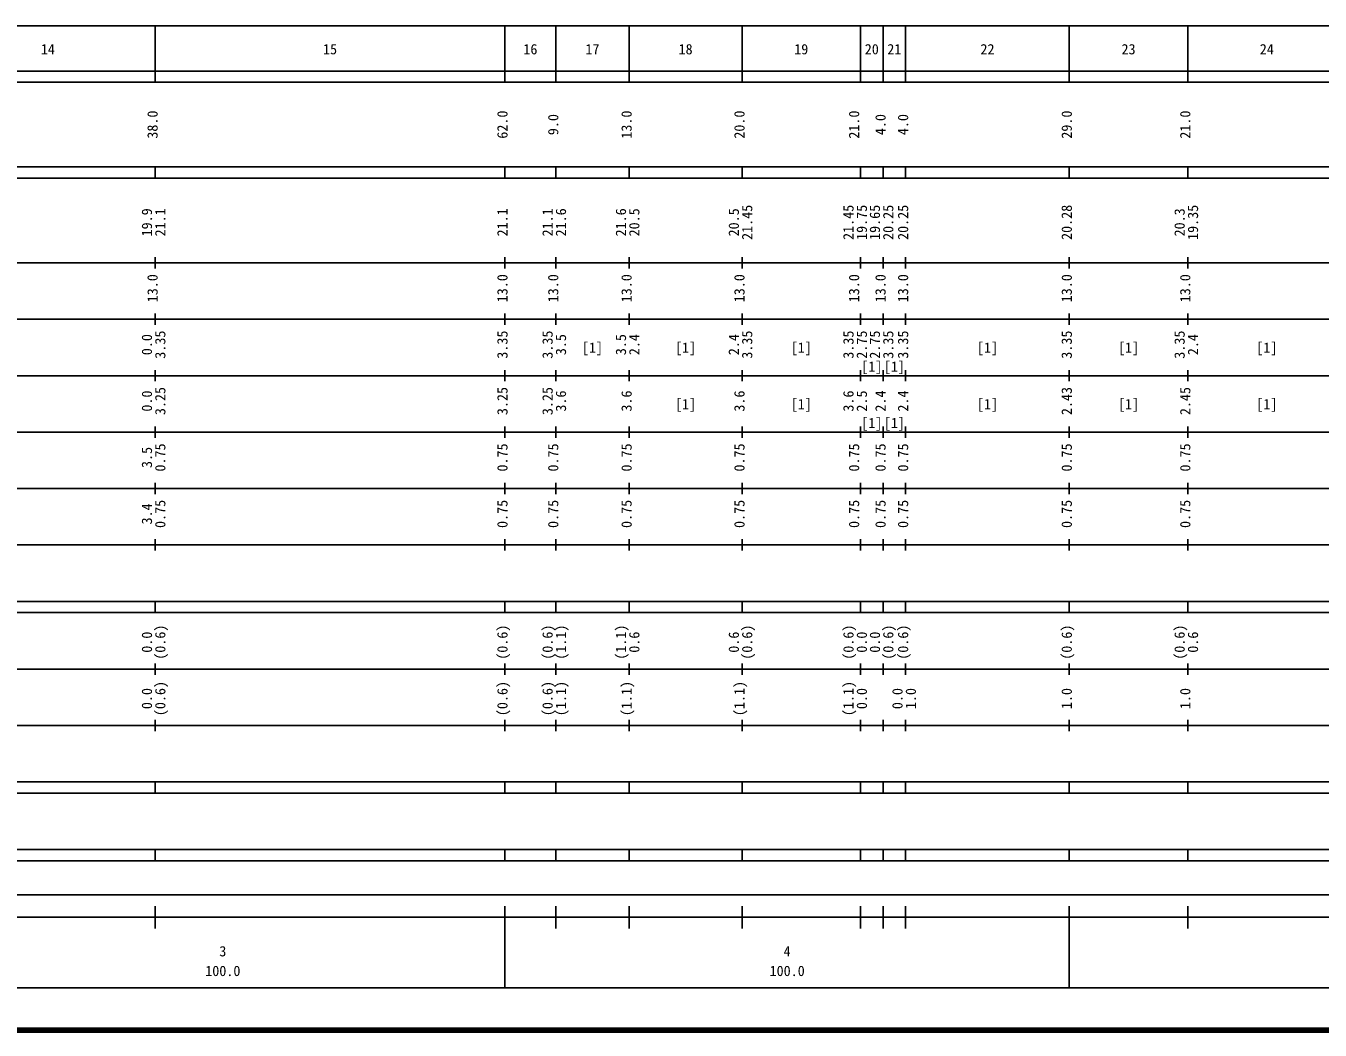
# Model space of a CAD drawing. Units: millimetres on the paper, enlarged 1000 times. Extents: x -27979035 to 680000, y -218666483 to 380000.
# Drawn here: x 283100 to 512445, y 20000 to 198000 of the extents above; entities that cross this region are included whole.
import ezdxf
from ezdxf.enums import TextEntityAlignment as Align

# ---------------------------------------------------------------- set-up
doc = ezdxf.new("R2010")
doc.units = ezdxf.units.MM
doc.header["$LTSCALE"] = 1000
doc.layers.add('M-TTL', color=2, linetype='Continuous', lineweight=140)
doc.layers.add('M-TTL-BAND', color=7, linetype='Continuous', lineweight=25)
doc.styles.add('ＭＳ ゴシック', font='')
doc.styles.get('ＭＳ ゴシック').set_extended_font_data('MS Gothic')

msp = doc.modelspace()

# ---------------------------------------------------------------- linework, layer by layer
at = {"layer": 'M-TTL'}
msp.add_line((40000, 20000), (680000, 20000), dxfattribs=at)
at = {"layer": 'M-TTL-BAND'}
for p, q in [((68000, 198000), (579000, 198000)), ((306000, 188000), (306000, 198000)), ((368000, 188000), (368000, 198000)), ((377000, 188000), (377000, 198000)), ((390000, 188000), (390000, 198000)), ((410000, 188000), (410000, 198000)), ((431000, 188000), (431000, 198000)), ((435000, 188000), (435000, 198000)), ((439000, 188000), (439000, 198000)), ((468000, 188000), (468000, 198000)), ((489000, 188000), (489000, 198000)), ((40000, 190000), (579000, 190000)), ((40000, 188000), (579000, 188000)), ((40000, 173000), (579000, 173000)), ((306000, 171000), (306000, 173000)), ((368000, 171000), (368000, 173000)), ((377000, 171000), (377000, 173000)), ((390000, 171000), (390000, 173000)), ((410000, 171000), (410000, 173000)), ((431000, 171000), (431000, 173000)), ((435000, 171000), (435000, 173000)), ((439000, 171000), (439000, 173000)), ((468000, 171000), (468000, 173000)), ((489000, 171000), (489000, 173000)), ((40000, 171000), (579000, 171000)), ((40000, 156000), (579000, 156000)), ((306000, 155000), (306000, 157000)), ((368000, 155000), (368000, 157000)), ((377000, 155000), (377000, 157000)), ((390000, 155000), (390000, 157000)), ((410000, 155000), (410000, 157000)), ((431000, 155000), (431000, 157000)), ((435000, 155000), (435000, 157000)), ((439000, 155000), (439000, 157000)), ((468000, 155000), (468000, 157000)), ((489000, 155000), (489000, 157000)), ((306000, 145000), (306000, 147000)), ((368000, 145000), (368000, 147000)), ((377000, 145000), (377000, 147000)), ((390000, 145000), (390000, 147000)), ((410000, 145000), (410000, 147000)), ((431000, 145000), (431000, 147000)), ((435000, 145000), (435000, 147000)), ((439000, 145000), (439000, 147000)), ((468000, 145000), (468000, 147000)), ((489000, 145000), (489000, 147000)), ((46000, 146000), (579000, 146000)), ((52000, 136000), (579000, 136000)), ((306000, 135000), (306000, 137000)), ((368000, 135000), (368000, 137000)), ((377000, 135000), (377000, 137000)), ((390000, 135000), (390000, 137000)), ((410000, 135000), (410000, 137000)), ((431000, 135000), (431000, 137000)), ((435000, 135000), (435000, 137000)), ((439000, 135000), (439000, 137000)), ((468000, 135000), (468000, 137000)), ((489000, 135000), (489000, 137000)), ((306000, 125000), (306000, 127000)), ((368000, 125000), (368000, 127000)), ((377000, 125000), (377000, 127000)), ((390000, 125000), (390000, 127000)), ((410000, 125000), (410000, 127000)), ((431000, 125000), (431000, 127000)), ((435000, 125000), (435000, 127000)), ((439000, 125000), (439000, 127000)), ((468000, 125000), (468000, 127000)), ((489000, 125000), (489000, 127000)), ((46000, 126000), (579000, 126000)), ((306000, 115000), (306000, 117000)), ((368000, 115000), (368000, 117000)), ((377000, 115000), (377000, 117000)), ((390000, 115000), (390000, 117000)), ((410000, 115000), (410000, 117000)), ((431000, 115000), (431000, 117000)), ((435000, 115000), (435000, 117000)), ((439000, 115000), (439000, 117000)), ((468000, 115000), (468000, 117000)), ((489000, 115000), (489000, 117000)), ((52000, 116000), (579000, 116000)), ((46000, 106000), (579000, 106000)), ((306000, 105000), (306000, 107000)), ((368000, 105000), (368000, 107000)), ((377000, 105000), (377000, 107000)), ((390000, 105000), (390000, 107000)), ((410000, 105000), (410000, 107000)), ((431000, 105000), (431000, 107000)), ((435000, 105000), (435000, 107000)), ((439000, 105000), (439000, 107000)), ((468000, 105000), (468000, 107000)), ((489000, 105000), (489000, 107000)), ((40000, 96000), (579000, 96000)), ((306000, 94000), (306000, 96000)), ((368000, 94000), (368000, 96000)), ((377000, 94000), (377000, 96000)), ((390000, 94000), (390000, 96000)), ((410000, 94000), (410000, 96000)), ((431000, 94000), (431000, 96000)), ((435000, 94000), (435000, 96000)), ((439000, 94000), (439000, 96000)), ((468000, 94000), (468000, 96000)), ((489000, 94000), (489000, 96000)), ((40000, 94000), (579000, 94000)), ((306000, 83000), (306000, 85000)), ((368000, 83000), (368000, 85000)), ((377000, 83000), (377000, 85000)), ((390000, 83000), (390000, 85000)), ((410000, 83000), (410000, 85000)), ((431000, 83000), (431000, 85000)), ((435000, 83000), (435000, 85000)), ((439000, 83000), (439000, 85000)), ((468000, 83000), (468000, 85000)), ((489000, 83000), (489000, 85000)), ((49000, 84000), (579000, 84000)), ((40000, 74000), (579000, 74000)), ((306000, 73000), (306000, 75000)), ((368000, 73000), (368000, 75000)), ((377000, 73000), (377000, 75000)), ((390000, 73000), (390000, 75000)), ((410000, 73000), (410000, 75000)), ((431000, 73000), (431000, 75000)), ((435000, 73000), (435000, 75000)), ((439000, 73000), (439000, 75000)), ((468000, 73000), (468000, 75000)), ((489000, 73000), (489000, 75000)), ((40000, 64000), (579000, 64000)), ((40000, 62000), (579000, 62000)), ((306000, 62000), (306000, 64000)), ((368000, 62000), (368000, 64000)), ((377000, 62000), (377000, 64000)), ((390000, 62000), (390000, 64000)), ((410000, 62000), (410000, 64000)), ((431000, 62000), (431000, 64000)), ((435000, 62000), (435000, 64000)), ((439000, 62000), (439000, 64000)), ((468000, 62000), (468000, 64000)), ((489000, 62000), (489000, 64000)), ((40000, 52000), (579000, 52000)), ((306000, 50000), (306000, 52000)), ((368000, 50000), (368000, 52000)), ((377000, 50000), (377000, 52000)), ((390000, 50000), (390000, 52000)), ((410000, 50000), (410000, 52000)), ((431000, 50000), (431000, 52000)), ((435000, 50000), (435000, 52000)), ((439000, 50000), (439000, 52000)), ((468000, 50000), (468000, 52000)), ((489000, 50000), (489000, 52000)), ((40000, 50000), (579000, 50000)), ((71000, 44000), (565000, 44000)), ((306000, 38000), (306000, 42000)), ((368000, 27500), (368000, 42000)), ((377000, 38000), (377000, 42000)), ((390000, 38000), (390000, 42000)), ((410000, 38000), (410000, 42000)), ((431000, 38000), (431000, 42000)), ((435000, 38000), (435000, 42000)), ((439000, 38000), (439000, 42000)), ((468000, 27500), (468000, 42000)), ((489000, 38000), (489000, 42000)), ((40000, 40000), (579000, 40000)), ((68000, 27500), (579000, 27500))]:
    msp.add_line(p, q, dxfattribs=at)

# ---------------------------------------------------------------- texts
at = {"layer": 'M-TTL-BAND', "style": 'ＭＳ ゴシック'}
for s, p in [('14', (287000, 192405)), ('15', (337000, 192405)), ('16', (372500, 192405)), ('17', (383500, 192405)), ('18', (400000, 192405)), ('19', (420500, 192405)), ('20', (433000, 192405)), ('21', (437000, 192405)), ('22', (453500, 192405)), ('23', (478500, 192405)), ('24', (503000, 192405)), ('[1]', (383500, 139500)), ('[1]', (400000, 139500)), ('[1]', (420500, 139500)), ('[1]', (453500, 139500)), ('[1]', (478500, 139500)), ('[1]', (503000, 139500)), ('[1]', (433000, 136146)), ('[1]', (437000, 136146)), ('[1]', (400000, 129500)), ('[1]', (420500, 129500)), ('[1]', (453500, 129500)), ('[1]', (478500, 129500)), ('[1]', (503000, 129500)), ('[1]', (433000, 126146)), ('[1]', (437000, 126146)), ('3', (318000, 32523)), ('4', (418000, 32523)), ('100.0', (318000, 29033)), ('100.0', (418000, 29033))]:
    msp.add_text(s, height=1833, dxfattribs=at).set_placement(p, align=Align.BOTTOM_CENTER)
for s, p in [('38.0', (307000, 180500)), ('62.0', (369000, 180500)), ('9.0', (378000, 180500)), ('13.0', (391000, 180500)), ('20.0', (411000, 180500)), ('21.0', (431316, 180500)), ('4.0', (436000, 180500)), ('4.0', (440000, 180500)), ('29.0', (469000, 180500)), ('21.0', (490000, 180500)), ('19.9', (306000, 163174)), ('21.1', (308370, 163174)), ('21.1', (369000, 163174)), ('21.1', (377000, 163174)), ('21.6', (379370, 163174)), ('21.6', (390000, 163174)), ('20.5', (392370, 163174)), ('20.5', (410000, 163174)), ('21.45', (412370, 163174)), ('21.45', (430316, 163174)), ('19.75', (432686, 163174)), ('19.65', (435000, 163174)), ('20.25', (437370, 163174)), ('20.25', (440000, 163174)), ('20.28', (469000, 163174)), ('20.3', (489000, 163174)), ('19.35', (491370, 163174)), ('13.0', (307000, 151500)), ('13.0', (369000, 151500)), ('13.0', (378000, 151500)), ('13.0', (391000, 151500)), ('13.0', (411000, 151500)), ('13.0', (431316, 151500)), ('13.0', (436000, 151500)), ('13.0', (440000, 151500)), ('13.0', (469000, 151500)), ('13.0', (490000, 151500)), ('0.0', (306000, 141500)), ('3.35', (308370, 141500)), ('3.35', (369000, 141500)), ('3.35', (377000, 141500)), ('3.5', (379370, 141500)), ('3.5', (390000, 141500)), ('2.4', (392370, 141500)), ('2.4', (410000, 141500)), ('3.35', (412370, 141500)), ('3.35', (430316, 141500)), ('2.75', (432686, 141500)), ('2.75', (435000, 141500)), ('3.35', (437370, 141500)), ('3.35', (440000, 141500)), ('3.35', (469000, 141500)), ('3.35', (489000, 141500)), ('2.4', (491370, 141500)), ('0.0', (306000, 131500)), ('3.25', (308370, 131500)), ('3.25', (369000, 131500)), ('3.25', (377000, 131500)), ('3.6', (379370, 131500)), ('3.6', (391000, 131500)), ('3.6', (411000, 131500)), ('3.6', (430316, 131500)), ('2.5', (432686, 131500)), ('2.4', (436000, 131500)), ('2.4', (440000, 131500)), ('2.43', (469000, 131500)), ('2.45', (490000, 131500)), ('3.5', (306000, 121500)), ('0.75', (308370, 121500)), ('0.75', (369000, 121500)), ('0.75', (378000, 121500)), ('0.75', (391000, 121500)), ('0.75', (411000, 121500)), ('0.75', (431316, 121500)), ('0.75', (436000, 121500)), ('0.75', (440000, 121500)), ('0.75', (469000, 121500)), ('0.75', (490000, 121500)), ('3.4', (306000, 111500)), ('0.75', (308370, 111500)), ('0.75', (369000, 111500)), ('0.75', (378000, 111500)), ('0.75', (391000, 111500)), ('0.75', (411000, 111500)), ('0.75', (431316, 111500)), ('0.75', (436000, 111500)), ('0.75', (440000, 111500)), ('0.75', (469000, 111500)), ('0.75', (490000, 111500)), ('0.0', (306000, 88764)), ('(0.6)', (308370, 88764)), ('(0.6)', (369000, 88764)), ('(0.6)', (377000, 88764)), ('(1.1)', (379370, 88764)), ('(1.1)', (390000, 88764)), ('0.6', (392370, 88764)), ('0.6', (410000, 88764)), ('(0.6)', (412370, 88764)), ('(0.6)', (430316, 88764)), ('0.0', (432686, 88764)), ('0.0', (435000, 88764)), ('(0.6)', (437370, 88764)), ('(0.6)', (440000, 88764)), ('(0.6)', (469000, 88764)), ('(0.6)', (489000, 88764)), ('0.6', (491370, 88764)), ('0.0', (306000, 78764)), ('(0.6)', (308370, 78764)), ('(0.6)', (369000, 78764)), ('(0.6)', (377000, 78764)), ('(1.1)', (379370, 78764)), ('(1.1)', (391000, 78764)), ('(1.1)', (411000, 78764)), ('(1.1)', (430316, 78764)), ('0.0', (432686, 78764)), ('0.0', (439000, 78764)), ('1.0', (441370, 78764)), ('1.0', (469000, 78764)), ('1.0', (490000, 78764))]:
    msp.add_text(s, height=1833, rotation=90, dxfattribs=at).set_placement(p, align=Align.BOTTOM_CENTER)

doc.saveas('drawing.dxf')
